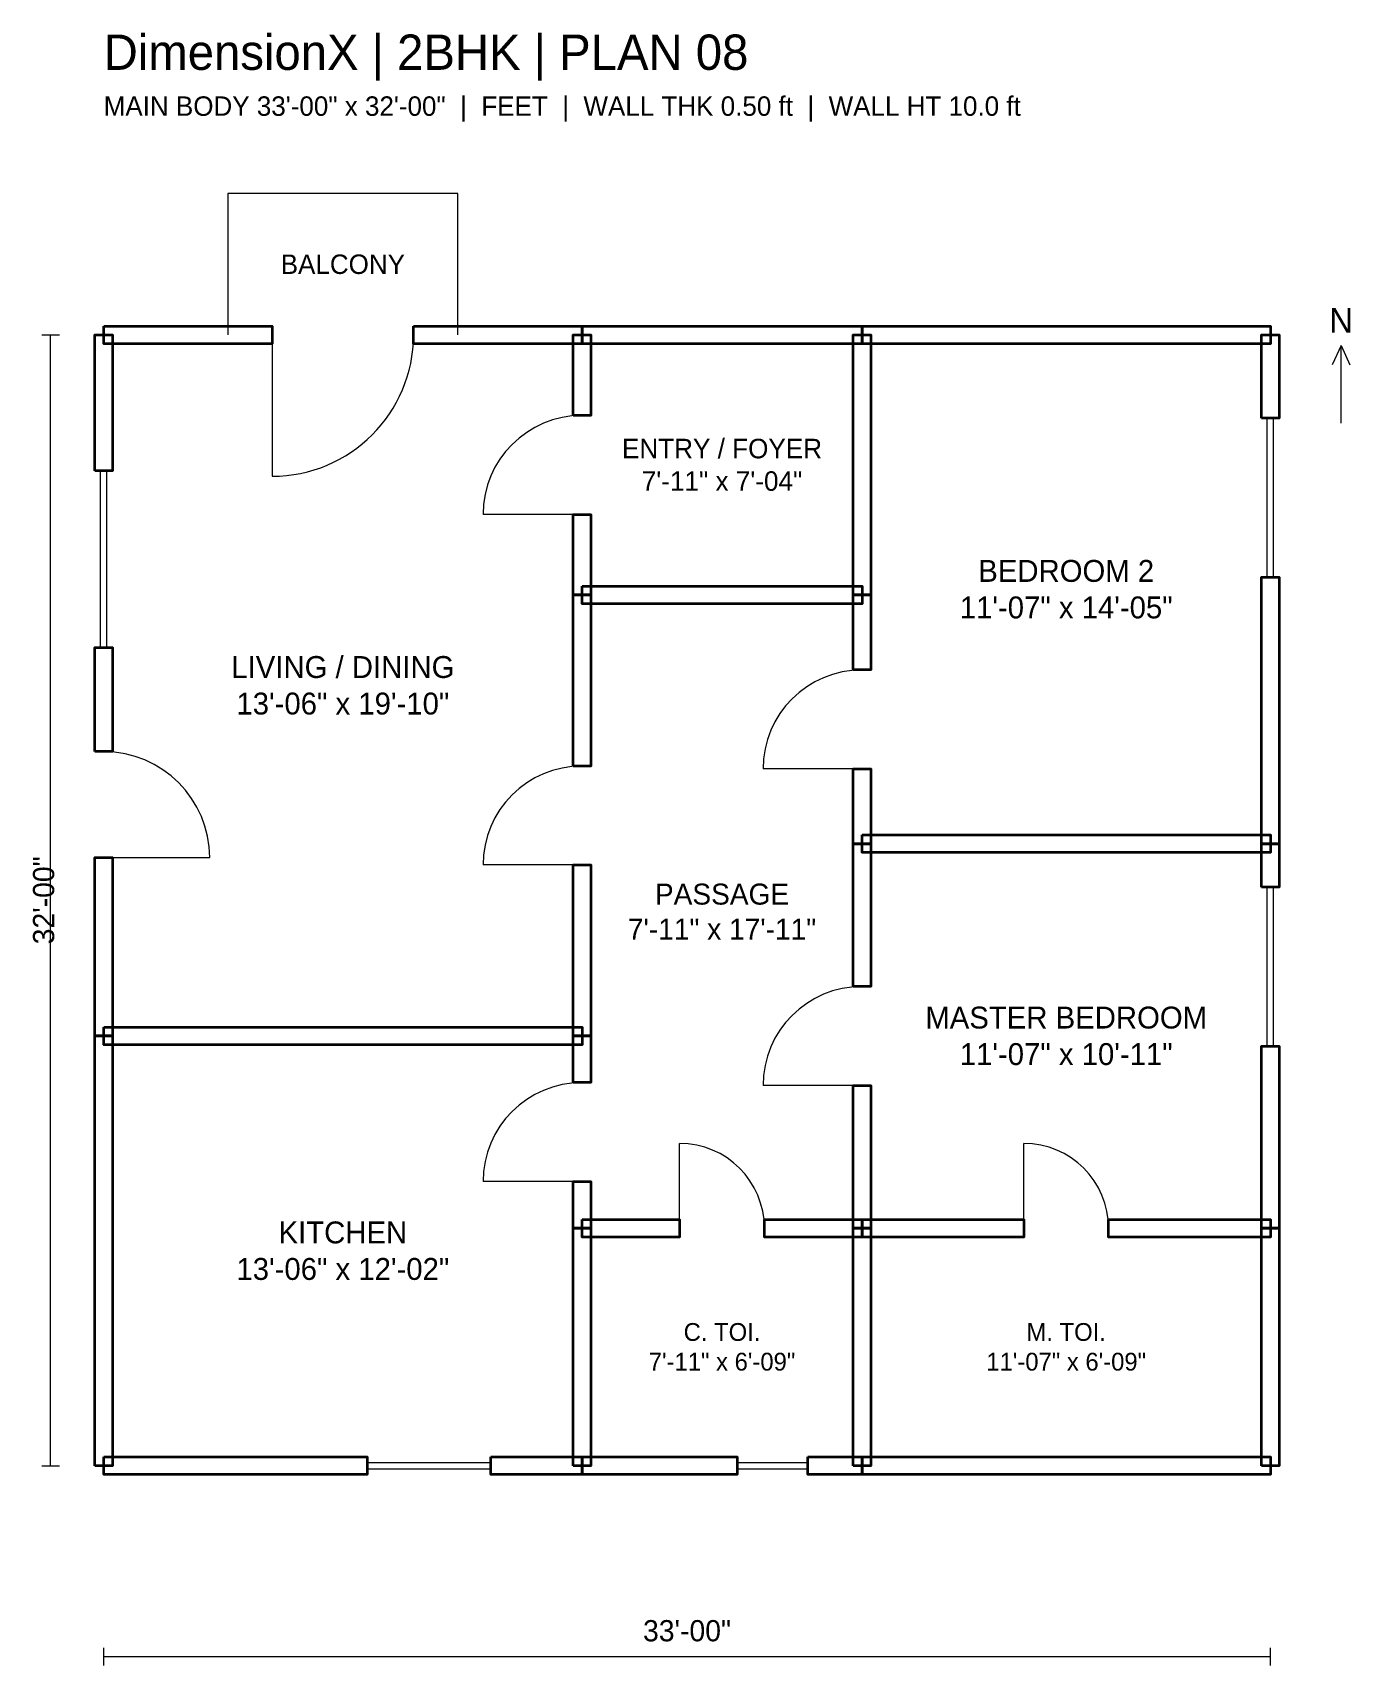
# Model space of a CAD drawing. Header units: feet. Extents: x -2 to 35.3, y -5.7 to 40.6.
import ezdxf
from ezdxf.enums import TextEntityAlignment as Align

# ---------------------------------------------------------------- set-up
doc = ezdxf.new("R2010")
doc.units = ezdxf.units.FT
doc.header["$MEASUREMENT"] = 0
for name, color, linetype, lineweight in [('DX_DIMENSION', 8, 'CONTINUOUS', 9), ('DX_DOOR_SYMBOL', 1, 'CONTINUOUS', 18), ('DX_RAILING', 3, 'CONTINUOUS', 13), ('DX_ROOM_LABEL', 7, 'CONTINUOUS', 13), ('DX_TITLE', 7, 'CONTINUOUS', 18), ('DX_WALL_FACE', 7, 'CONTINUOUS', 35), ('DX_WINDOW_SYMBOL', 4, 'CONTINUOUS', 18)]:
    doc.layers.add(name, color=color, linetype=linetype, lineweight=lineweight)

msp = doc.modelspace()

# ---------------------------------------------------------------- linework, layer by layer
at = {"layer": 'DX_DIMENSION'}
for p, q in [((-1.75, 32), (-1.25, 32)), ((-1.5, 0), (-1.5, 32)), ((35, 31.7), (34.75, 31.15)), ((35, 29.5), (35, 31.7)), ((35, 31.7), (35.25, 31.15)), ((-1.75, 0), (-1.25, 0)), ((0, -5.65), (0, -5.15)), ((0, -5.4), (33, -5.4)), ((33, -5.65), (33, -5.15))]:
    msp.add_line(p, q, dxfattribs=at)
at = {"layer": 'DX_DOOR_SYMBOL'}
for p, q in [((4.765, 32), (4.765, 28)), ((13.53, 26.92), (10.73, 26.92)), ((21.45, 19.72), (18.65, 19.72)), ((0, 17.2072), (3, 17.2072)), ((13.53, 17), (10.73, 17)), ((21.45, 10.76), (18.65, 10.76)), ((16.29, 6.72), (16.29, 9.12)), ((26.025, 6.72), (26.025, 9.12)), ((13.53, 8.04), (10.73, 8.04))]:
    msp.add_line(p, q, dxfattribs=at)
for centre, radius, start, end in [((4.765, 32), 4, 270, 360), ((13.53, 26.92), 2.8, 90, 180), ((21.45, 19.72), 2.8, 90, 180), ((0, 17.2072), 3, 0, 90), ((13.53, 17), 2.8, 90, 180), ((21.45, 10.76), 2.8, 90, 180), ((13.53, 8.04), 2.8, 90, 180), ((16.29, 6.72), 2.4, 0, 90), ((26.025, 6.72), 2.4, 0, 90)]:
    msp.add_arc(centre, radius, start, end, dxfattribs=at)
at = {"layer": 'DX_RAILING'}
for p, q in [((10.015, 36), (3.515, 36)), ((3.515, 36), (3.515, 32)), ((10.015, 32), (10.015, 36))]:
    msp.add_line(p, q, dxfattribs=at)
at = {"layer": 'DX_WALL_FACE'}
for points in [[(-0.25, 28.1512), (-0.25, 32), (0.25, 32), (0.25, 28.1512)], [(0, 32.25), (4.765, 32.25), (4.765, 31.75), (0, 31.75)], [(8.765, 32.25), (13.53, 32.25), (13.53, 31.75), (8.765, 31.75)], [(13.28, 29.72), (13.28, 32), (13.78, 32), (13.78, 29.72)], [(13.53, 32.25), (21.45, 32.25), (21.45, 31.75), (13.53, 31.75)], [(21.2, 24.64), (21.2, 32), (21.7, 32), (21.7, 24.64)], [(21.45, 32.25), (33, 32.25), (33, 31.75), (21.45, 31.75)], [(32.75, 29.642), (32.75, 32), (33.25, 32), (33.25, 29.642)], [(13.28, 24.64), (13.28, 26.92), (13.78, 26.92), (13.78, 24.64)], [(32.75, 17.6), (32.75, 25.142), (33.25, 25.142), (33.25, 17.6)], [(13.28, 19.8), (13.28, 24.64), (13.78, 24.64), (13.78, 19.8)], [(13.53, 24.89), (21.45, 24.89), (21.45, 24.39), (13.53, 24.39)], [(21.2, 22.52), (21.2, 24.64), (21.7, 24.64), (21.7, 22.52)], [(-0.25, 20.2072), (-0.25, 23.1512), (0.25, 23.1512), (0.25, 20.2072)], [(21.2, 17.6), (21.2, 19.72), (21.7, 19.72), (21.7, 17.6)], [(21.2, 13.56), (21.2, 17.6), (21.7, 17.6), (21.7, 13.56)], [(21.45, 17.85), (33, 17.85), (33, 17.35), (21.45, 17.35)], [(32.75, 16.3684), (32.75, 17.6), (33.25, 17.6), (33.25, 16.3684)], [(-0.25, 12.16), (-0.25, 17.2072), (0.25, 17.2072), (0.25, 12.16)], [(13.28, 12.16), (13.28, 17), (13.78, 17), (13.78, 12.16)], [(-0.25, 0), (-0.25, 12.16), (0.25, 12.16), (0.25, 0)], [(0, 12.41), (13.53, 12.41), (13.53, 11.91), (0, 11.91)], [(13.28, 10.84), (13.28, 12.16), (13.78, 12.16), (13.78, 10.84)], [(32.75, 6.72), (32.75, 11.8684), (33.25, 11.8684), (33.25, 6.72)], [(21.2, 6.72), (21.2, 10.76), (21.7, 10.76), (21.7, 6.72)], [(13.28, 6.72), (13.28, 8.04), (13.78, 8.04), (13.78, 6.72)], [(13.53, 6.97), (16.29, 6.97), (16.29, 6.47), (13.53, 6.47)], [(18.69, 6.97), (21.45, 6.97), (21.45, 6.47), (18.69, 6.47)], [(21.45, 6.97), (26.025, 6.97), (26.025, 6.47), (21.45, 6.47)], [(28.425, 6.97), (33, 6.97), (33, 6.47), (28.425, 6.47)], [(13.28, 0), (13.28, 6.72), (13.78, 6.72), (13.78, 0)], [(21.2, 0), (21.2, 6.72), (21.7, 6.72), (21.7, 0)], [(32.75, 0), (32.75, 6.72), (33.25, 6.72), (33.25, 0)], [(0, 0.25), (7.4504, 0.25), (7.4504, -0.25), (0, -0.25)], [(10.9504, 0.25), (13.53, 0.25), (13.53, -0.25), (10.9504, -0.25)], [(13.53, 0.25), (17.9156, 0.25), (17.9156, -0.25), (13.53, -0.25)], [(19.9156, 0.25), (21.45, 0.25), (21.45, -0.25), (19.9156, -0.25)], [(21.45, 0.25), (33, 0.25), (33, -0.25), (21.45, -0.25)]]:
    msp.add_lwpolyline(points, close=True, dxfattribs=at)
at = {"layer": 'DX_WINDOW_SYMBOL'}
for p, q in [((33.2, 29.642), (32.8, 29.642)), ((32.91, 25.142), (32.91, 29.642)), ((33.09, 25.142), (33.09, 29.642)), ((0.2, 28.1512), (-0.2, 28.1512)), ((-0.09, 23.1512), (-0.09, 28.1512)), ((0.09, 23.1512), (0.09, 28.1512)), ((33.2, 25.142), (32.8, 25.142)), ((0.2, 23.1512), (-0.2, 23.1512)), ((33.2, 16.3684), (32.8, 16.3684)), ((32.91, 11.8684), (32.91, 16.3684)), ((33.09, 11.8684), (33.09, 16.3684)), ((33.2, 11.8684), (32.8, 11.8684)), ((7.4504, -0.2), (7.4504, 0.2)), ((7.4504, 0.09), (10.9504, 0.09)), ((10.9504, -0.2), (10.9504, 0.2)), ((17.9156, -0.2), (17.9156, 0.2)), ((17.9156, 0.09), (19.9156, 0.09)), ((19.9156, -0.2), (19.9156, 0.2)), ((7.4504, -0.09), (10.9504, -0.09)), ((17.9156, -0.09), (19.9156, -0.09))]:
    msp.add_line(p, q, dxfattribs=at)

# ---------------------------------------------------------------- texts
at = {"layer": 'DX_DIMENSION'}
msp.add_text('MAIN BODY 33\'-00" x 32\'-00"  |  FEET  |  WALL THK 0.50 ft  |  WALL HT 10.0 ft', height=0.55, dxfattribs=at).set_placement((0, 38.2))
for s, height, p in [('N', 0.7, (35, 31.85)), ('33\'-00"', 0.6, (16.5, -5.15))]:
    msp.add_text(s, height=height, dxfattribs=at).set_placement(p, align=Align.BOTTOM_CENTER)
msp.add_text('32\'-00"', height=0.6, rotation=90, dxfattribs=at).set_placement((-1.7, 16), align=Align.MIDDLE_CENTER)
at = {"layer": 'DX_ROOM_LABEL'}
msp.add_text('BALCONY', height=0.55, dxfattribs=at).set_placement((6.765, 34), align=Align.MIDDLE_CENTER)
at = {"layer": 'DX_ROOM_LABEL', "attachment_point": 5}
for s, insert, char_height, width in [('ENTRY / FOYER\\P7\'-11" x 7\'-04"', (17.49, 28.32), 0.552, 6.9696), ('BEDROOM 2\\P11\'-07" x 14\'-05"', (27.225, 24.8), 0.62, 10.164), ('LIVING / DINING\\P13\'-06" x 19\'-10"', (6.765, 22.08), 0.62, 11.9064), ('PASSAGE\\P7\'-11" x 17\'-11"', (17.49, 15.68), 0.594, 6.9696), ('MASTER BEDROOM\\P11\'-07" x 10\'-11"', (27.225, 12.16), 0.62, 10.164), ('KITCHEN\\P13\'-06" x 12\'-02"', (6.765, 6.08), 0.62, 11.9064), ('C. TOI.\\P7\'-11" x 6\'-09"', (17.49, 3.36), 0.504, 6.9696), ('M. TOI.\\P11\'-07" x 6\'-09"', (27.225, 3.36), 0.504, 10.164)]:
    msp.add_mtext(s, dxfattribs=dict(at, insert=insert, char_height=char_height, width=width))
at = {"layer": 'DX_TITLE'}
msp.add_text('DimensionX | 2BHK | PLAN 08', height=1, dxfattribs=at).set_placement((0, 39.5))

doc.saveas('drawing.dxf')
